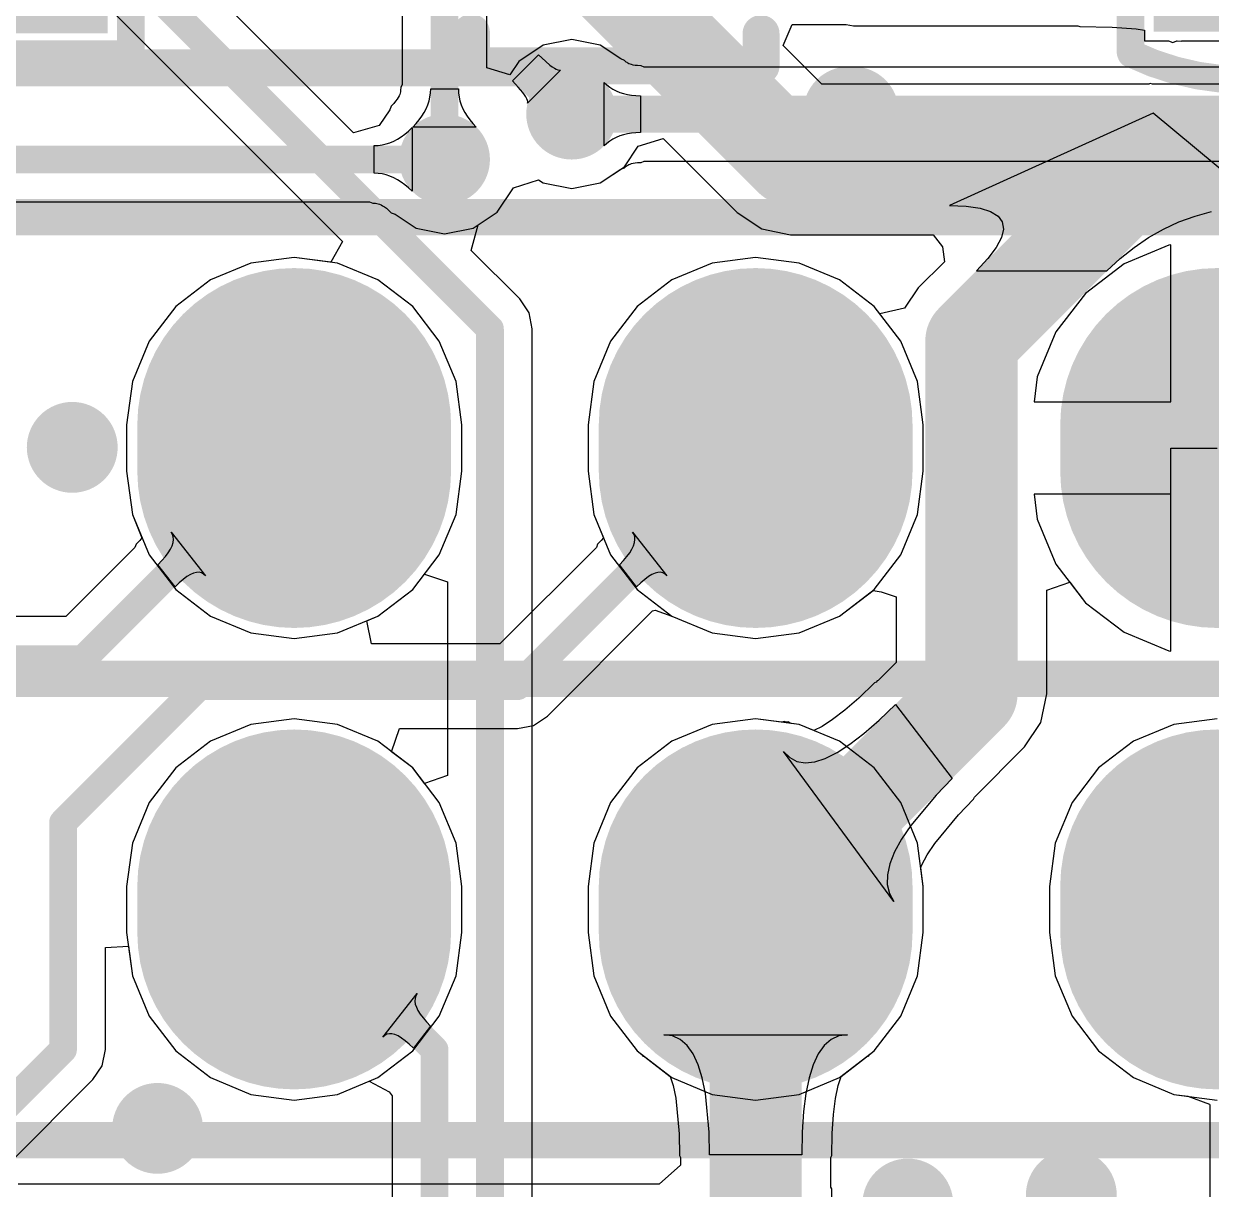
# Model space of a CAD drawing. Header units: millimetres. Extents: x 6.03 to 8.53, y 10.22 to 11.81.
# Drawn here: x 7.1293 to 7.3866, y 10.9067 to 11.1593 of the extents above; entities that cross this region are included whole.
import ezdxf

# ---------------------------------------------------------------- set-up
doc = ezdxf.new("R2010")
doc.units = ezdxf.units.MM
doc.header["$MEASUREMENT"] = 0
for name, color, linetype in [('BottomLayer', 5, 'Continuous'), ('BottomSolder', 6, 'Continuous'), ('MultiLayer', 9, 'Continuous'), ('TopLayer', 1, 'Continuous'), ('TopOverlay', 2, 'Continuous'), ('TopPaste', 8, 'Continuous'), ('TopSolder', 216, 'Continuous')]:
    doc.layers.add(name, color=color, linetype=linetype)

# ---------------------------------------------------------------- blocks, each defined once
blk = doc.blocks.new('C0603_13')
at = {"layer": 'TopLayer'}
for points in [[(-0.0125, 0.016), (-0.0425, 0.016), (-0.0125, -0.016), (-0.0425, -0.016)], [(0.0425, 0.016), (0.0125, 0.016), (0.0425, -0.016), (0.0125, -0.016)]]:
    blk.add_solid(points, dxfattribs=at)
at = {"layer": 'TopOverlay', "const_width": 0.006}
for points in [[(-0.05154, -0.02444, -0.22601), (-0.05133, 0.02486)], [(0.05154, 0.02444, -0.227259), (0.05134, -0.02486)]]:
    blk.add_lwpolyline(points, format="xyb", dxfattribs=at)
at = {"layer": 'TopOverlay', "const_width": 0.003}
for points in [[(-0.05284, 0.02486, 1), (-0.04983, 0.02486, 1)], [(-0.0525, 0.025, 1), (-0.0495, 0.025, 1)], [(-0.0095, 0.025, 1), (-0.0065, 0.025, 1)], [(0.0065, 0.025, 1), (0.0095, 0.025, 1)], [(0.0495, 0.025, 1), (0.0525, 0.025, 1)], [(0.05004, 0.02444, 1), (0.05304, 0.02444, 1)], [(-0.05304, -0.02444, 1), (-0.05004, -0.02444, 1)], [(-0.0525, -0.025, 1), (-0.0495, -0.025, 1)], [(-0.0095, -0.025, 1), (-0.0065, -0.025, 1)], [(0.0065, -0.025, 1), (0.0095, -0.025, 1)], [(0.0495, -0.025, 1), (0.0525, -0.025, 1)], [(0.04984, -0.02486, 1), (0.05284, -0.02486, 1)]]:
    blk.add_lwpolyline(points, format="xyb", close=True, dxfattribs=at)
at = {"layer": 'TopOverlay', "const_width": 0.006}
for points in [[(-0.008, 0.025), (-0.051, 0.025)], [(0.051, 0.025), (0.008, 0.025)], [(-0.008, -0.025), (-0.051, -0.025)], [(0.051, -0.025), (0.008, -0.025)]]:
    blk.add_lwpolyline(points, dxfattribs=at)
at = {"layer": 'TopPaste'}
for points in [[(-0.0125, 0.016), (-0.0425, 0.016), (-0.0125, -0.016), (-0.0425, -0.016)], [(0.0425, 0.016), (0.0125, 0.016), (0.0425, -0.016), (0.0125, -0.016)]]:
    blk.add_solid(points, dxfattribs=at)
at = {"layer": 'TopSolder'}
for points in [[(-0.0085, 0.02), (-0.0465, 0.02), (-0.0085, -0.02), (-0.0465, -0.02)], [(0.0465, 0.02), (0.0085, 0.02), (0.0465, -0.02), (0.0085, -0.02)]]:
    blk.add_solid(points, dxfattribs=at)
blk = doc.blocks.new('H______20X2_24')
at = {"layer": 'BottomLayer', "const_width": 0.06}
for points in [[(-0.055, -0.05), (-0.045, -0.05)], [(0.045, -0.05), (0.055, -0.05)], [(-0.055, -0.15), (-0.045, -0.15)], [(0.045, -0.15), (0.055, -0.15)], [(-0.055, -0.25), (-0.045, -0.25)], [(0.045, -0.25), (0.055, -0.25)]]:
    blk.add_lwpolyline(points, dxfattribs=at)
at = {"layer": 'BottomLayer', "const_width": 0.03}
for points in [[(-0.07, -0.05, 1), (-0.04, -0.05, 1)], [(-0.06, -0.05, 1), (-0.03, -0.05, 1)], [(0.03, -0.05, 1), (0.06, -0.05, 1)], [(0.04, -0.05, 1), (0.07, -0.05, 1)], [(-0.07, -0.15, 1), (-0.04, -0.15, 1)], [(-0.06, -0.15, 1), (-0.03, -0.15, 1)], [(0.03, -0.15, 1), (0.06, -0.15, 1)], [(0.04, -0.15, 1), (0.07, -0.15, 1)], [(-0.07, -0.25, 1), (-0.04, -0.25, 1)], [(-0.06, -0.25, 1), (-0.03, -0.25, 1)], [(0.03, -0.25, 1), (0.06, -0.25, 1)], [(0.04, -0.25, 1), (0.07, -0.25, 1)]]:
    blk.add_lwpolyline(points, format="xyb", close=True, dxfattribs=at)
at = {"layer": 'BottomSolder', "const_width": 0.068}
for points in [[(-0.055, -0.05), (-0.045, -0.05)], [(0.045, -0.05), (0.055, -0.05)], [(-0.055, -0.15), (-0.045, -0.15)], [(0.045, -0.15), (0.055, -0.15)], [(-0.055, -0.25), (-0.045, -0.25)], [(0.045, -0.25), (0.055, -0.25)]]:
    blk.add_lwpolyline(points, dxfattribs=at)
at = {"layer": 'BottomSolder', "const_width": 0.034}
for points in [[(-0.072, -0.05, 1), (-0.038, -0.05, 1)], [(-0.062, -0.05, 1), (-0.028, -0.05, 1)], [(0.028, -0.05, 1), (0.062, -0.05, 1)], [(0.038, -0.05, 1), (0.072, -0.05, 1)], [(-0.072, -0.15, 1), (-0.038, -0.15, 1)], [(-0.062, -0.15, 1), (-0.028, -0.15, 1)], [(0.028, -0.15, 1), (0.062, -0.15, 1)], [(0.038, -0.15, 1), (0.072, -0.15, 1)], [(-0.072, -0.25, 1), (-0.038, -0.25, 1)], [(-0.062, -0.25, 1), (-0.028, -0.25, 1)], [(0.028, -0.25, 1), (0.062, -0.25, 1)], [(0.038, -0.25, 1), (0.072, -0.25, 1)]]:
    blk.add_lwpolyline(points, format="xyb", close=True, dxfattribs=at)
at = {"layer": 'MultiLayer', "const_width": 0.06}
for points in [[(-0.055, -0.05), (-0.045, -0.05)], [(0.045, -0.05), (0.055, -0.05)], [(-0.055, -0.15), (-0.045, -0.15)], [(0.045, -0.15), (0.055, -0.15)], [(-0.055, -0.25), (-0.045, -0.25)], [(0.045, -0.25), (0.055, -0.25)]]:
    blk.add_lwpolyline(points, dxfattribs=at)
at = {"layer": 'MultiLayer', "const_width": 0.03}
for points in [[(-0.07, -0.05, 1), (-0.04, -0.05, 1)], [(-0.06, -0.05, 1), (-0.03, -0.05, 1)], [(0.03, -0.05, 1), (0.06, -0.05, 1)], [(0.04, -0.05, 1), (0.07, -0.05, 1)], [(-0.07, -0.15, 1), (-0.04, -0.15, 1)], [(-0.06, -0.15, 1), (-0.03, -0.15, 1)], [(0.03, -0.15, 1), (0.06, -0.15, 1)], [(0.04, -0.15, 1), (0.07, -0.15, 1)], [(-0.07, -0.25, 1), (-0.04, -0.25, 1)], [(-0.06, -0.25, 1), (-0.03, -0.25, 1)], [(0.03, -0.25, 1), (0.06, -0.25, 1)], [(0.04, -0.25, 1), (0.07, -0.25, 1)]]:
    blk.add_lwpolyline(points, format="xyb", close=True, dxfattribs=at)
at = {"layer": 'TopLayer', "const_width": 0.06}
for points in [[(-0.055, -0.05), (-0.045, -0.05)], [(0.045, -0.05), (0.055, -0.05)], [(-0.055, -0.15), (-0.045, -0.15)], [(0.045, -0.15), (0.055, -0.15)], [(-0.055, -0.25), (-0.045, -0.25)], [(0.045, -0.25), (0.055, -0.25)]]:
    blk.add_lwpolyline(points, dxfattribs=at)
at = {"layer": 'TopLayer', "const_width": 0.03}
for points in [[(-0.07, -0.05, 1), (-0.04, -0.05, 1)], [(-0.06, -0.05, 1), (-0.03, -0.05, 1)], [(0.03, -0.05, 1), (0.06, -0.05, 1)], [(0.04, -0.05, 1), (0.07, -0.05, 1)], [(-0.07, -0.15, 1), (-0.04, -0.15, 1)], [(-0.06, -0.15, 1), (-0.03, -0.15, 1)], [(0.03, -0.15, 1), (0.06, -0.15, 1)], [(0.04, -0.15, 1), (0.07, -0.15, 1)], [(-0.07, -0.25, 1), (-0.04, -0.25, 1)], [(-0.06, -0.25, 1), (-0.03, -0.25, 1)], [(0.03, -0.25, 1), (0.06, -0.25, 1)], [(0.04, -0.25, 1), (0.07, -0.25, 1)]]:
    blk.add_lwpolyline(points, format="xyb", close=True, dxfattribs=at)
at = {"layer": 'TopOverlay', "const_width": 0.00787}
for points in [[(-0.1, 1), (-0.1, -1)], [(0, 1), (0, -1)], [(0.1, 1), (0.1, -1)]]:
    blk.add_lwpolyline(points, dxfattribs=at)
at = {"layer": 'TopSolder', "const_width": 0.068}
for points in [[(-0.055, -0.05), (-0.045, -0.05)], [(0.045, -0.05), (0.055, -0.05)], [(-0.055, -0.15), (-0.045, -0.15)], [(0.045, -0.15), (0.055, -0.15)], [(-0.055, -0.25), (-0.045, -0.25)], [(0.045, -0.25), (0.055, -0.25)]]:
    blk.add_lwpolyline(points, dxfattribs=at)
at = {"layer": 'TopSolder', "const_width": 0.034}
for points in [[(-0.072, -0.05, 1), (-0.038, -0.05, 1)], [(-0.062, -0.05, 1), (-0.028, -0.05, 1)], [(0.028, -0.05, 1), (0.062, -0.05, 1)], [(0.038, -0.05, 1), (0.072, -0.05, 1)], [(-0.072, -0.15, 1), (-0.038, -0.15, 1)], [(-0.062, -0.15, 1), (-0.028, -0.15, 1)], [(0.028, -0.15, 1), (0.062, -0.15, 1)], [(0.038, -0.15, 1), (0.072, -0.15, 1)], [(-0.072, -0.25, 1), (-0.038, -0.25, 1)], [(-0.062, -0.25, 1), (-0.028, -0.25, 1)], [(0.028, -0.25, 1), (0.062, -0.25, 1)], [(0.038, -0.25, 1), (0.072, -0.25, 1)]]:
    blk.add_lwpolyline(points, format="xyb", close=True, dxfattribs=at)
blk = doc.blocks.new('0603_33')
at = {"layer": 'TopLayer'}
for points in [[(-0.0425, -0.016), (-0.0125, -0.016), (-0.0425, 0.016), (-0.0125, 0.016)], [(0.0125, -0.016), (0.0425, -0.016), (0.0125, 0.016), (0.0425, 0.016)]]:
    blk.add_solid(points, dxfattribs=at)
at = {"layer": 'TopOverlay', "const_width": 0.006}
for points in [[(-0.051, -0.025), (-0.051, 0.025)], [(-0.008, 0.025), (-0.051, 0.025)], [(0.051, 0.025), (0.008, 0.025)], [(0.051, -0.025), (0.051, 0.025)], [(-0.008, -0.025), (-0.051, -0.025)], [(0.051, -0.025), (0.008, -0.025)]]:
    blk.add_lwpolyline(points, dxfattribs=at)
at = {"layer": 'TopOverlay', "const_width": 0.003}
for points in [[(-0.0525, 0.025, 1), (-0.0495, 0.025, 1)], [(-0.0525, 0.025, 1), (-0.0495, 0.025, 1)], [(-0.0095, 0.025, 1), (-0.0065, 0.025, 1)], [(0.0065, 0.025, 1), (0.0095, 0.025, 1)], [(0.0495, 0.025, 1), (0.0525, 0.025, 1)], [(0.0495, 0.025, 1), (0.0525, 0.025, 1)], [(-0.0525, -0.025, 1), (-0.0495, -0.025, 1)], [(-0.0525, -0.025, 1), (-0.0495, -0.025, 1)], [(-0.0095, -0.025, 1), (-0.0065, -0.025, 1)], [(0.0065, -0.025, 1), (0.0095, -0.025, 1)], [(0.0495, -0.025, 1), (0.0525, -0.025, 1)], [(0.0495, -0.025, 1), (0.0525, -0.025, 1)]]:
    blk.add_lwpolyline(points, format="xyb", close=True, dxfattribs=at)
at = {"layer": 'TopPaste'}
for points in [[(-0.0425, -0.016), (-0.0125, -0.016), (-0.0425, 0.016), (-0.0125, 0.016)], [(0.0125, -0.016), (0.0425, -0.016), (0.0125, 0.016), (0.0425, 0.016)]]:
    blk.add_solid(points, dxfattribs=at)
at = {"layer": 'TopSolder'}
for points in [[(-0.0465, -0.02), (-0.0085, -0.02), (-0.0465, 0.02), (-0.0085, 0.02)], [(0.0085, -0.02), (0.0465, -0.02), (0.0085, 0.02), (0.0465, 0.02)]]:
    blk.add_solid(points, dxfattribs=at)
blk = doc.blocks.new('SOT_23_5_40')
at = {"layer": 'TopLayer'}
for points in [[(-0.125, 0.085), (-0.125, 0.065), (-0.075, 0.085), (-0.075, 0.065)], [(-0.025, 0.085), (-0.025, 0.065), (0.025, 0.085), (0.025, 0.065)], [(-0.025, 0.047), (-0.025, 0.027), (0.025, 0.047), (0.025, 0.027)], [(-0.125, 0.01), (-0.125, -0.01), (-0.075, 0.01), (-0.075, -0.01)], [(-0.025, 0.01), (-0.025, -0.01), (0.025, 0.01), (0.025, -0.01)]]:
    blk.add_solid(points, dxfattribs=at)
at = {"layer": 'TopOverlay'}
for points, const_width in [([(-0.08276, 0.09932), (-0.02, 0.09932)], 0.008), ([(-0.08276, 0.09224), (-0.08276, 0.09932)], 0.008), ([(-0.02, 0.093), (-0.02, 0.09932)], 0.008), ([(-0.08276, 0.018), (-0.08276, 0.05724)], 0.008), ([(-0.08276, -0.025), (-0.08276, -0.01776)], 0.008), ([(-0.02, -0.025), (-0.02, -0.018)], 0.008), ([(-0.08276, -0.025), (-0.02, -0.025)], 0.008), ([(-0.001, -0.035), (0, -0.035)], 0.01969)]:
    blk.add_lwpolyline(points, dxfattribs=dict(at, const_width=const_width))
for points, const_width in [([(-0.08476, 0.09932, 1), (-0.08076, 0.09932, 1)], 0.004), ([(-0.08476, 0.09932, 1), (-0.08076, 0.09932, 1)], 0.004), ([(-0.022, 0.09932, 1), (-0.018, 0.09932, 1)], 0.004), ([(-0.022, 0.09932, 1), (-0.018, 0.09932, 1)], 0.004), ([(-0.08476, 0.09224, 1), (-0.08076, 0.09224, 1)], 0.004), ([(-0.022, 0.093, 1), (-0.018, 0.093, 1)], 0.004), ([(-0.08476, 0.05724, 1), (-0.08076, 0.05724, 1)], 0.004), ([(-0.08476, 0.018, 1), (-0.08076, 0.018, 1)], 0.004), ([(-0.08476, -0.01776, 1), (-0.08076, -0.01776, 1)], 0.004), ([(-0.022, -0.018, 1), (-0.018, -0.018, 1)], 0.004), ([(-0.08476, -0.025, 1), (-0.08076, -0.025, 1)], 0.004), ([(-0.08476, -0.025, 1), (-0.08076, -0.025, 1)], 0.004), ([(-0.022, -0.025, 1), (-0.018, -0.025, 1)], 0.004), ([(-0.022, -0.025, 1), (-0.018, -0.025, 1)], 0.004), ([(-0.00592, -0.035, 1), (0.00392, -0.035, 1)], 0.00984), ([(-0.00492, -0.035, 1), (0.00492, -0.035, 1)], 0.00984)]:
    blk.add_lwpolyline(points, format="xyb", close=True, dxfattribs=dict(at, const_width=const_width))
at = {"layer": 'TopPaste'}
for points in [[(-0.125, 0.085), (-0.125, 0.065), (-0.075, 0.085), (-0.075, 0.065)], [(-0.025, 0.085), (-0.025, 0.065), (0.025, 0.085), (0.025, 0.065)], [(-0.025, 0.047), (-0.025, 0.027), (0.025, 0.047), (0.025, 0.027)], [(-0.125, 0.01), (-0.125, -0.01), (-0.075, 0.01), (-0.075, -0.01)], [(-0.025, 0.01), (-0.025, -0.01), (0.025, 0.01), (0.025, -0.01)]]:
    blk.add_solid(points, dxfattribs=at)
at = {"layer": 'TopSolder'}
for points in [[(-0.129, 0.089), (-0.129, 0.061), (-0.071, 0.089), (-0.071, 0.061)], [(-0.029, 0.089), (-0.029, 0.061), (0.029, 0.089), (0.029, 0.061)], [(-0.029, 0.051), (-0.029, 0.023), (0.029, 0.051), (0.029, 0.023)], [(-0.129, 0.014), (-0.129, -0.014), (-0.071, 0.014), (-0.071, -0.014)], [(-0.029, 0.014), (-0.029, -0.014), (0.029, 0.014), (0.029, -0.014)]]:
    blk.add_solid(points, dxfattribs=at)

msp = doc.modelspace()

# ---------------------------------------------------------------- linework, layer by layer
at = {"layer": 'BottomLayer'}
for p, q in [((7.20076, 11.13572), (7.1017, 11.23479)), ((7.08603, 11.2245), (7.19836, 11.11217)), ((7.2113, 11.18212), (7.2113, 11.14616)), ((7.22965, 11.14977), (7.22965, 11.17831)), ((7.24802, 11.15589), (7.24184, 11.15466)), ((7.2542, 11.15466), (7.24802, 11.15589)), ((7.24184, 11.15466), (7.2366, 11.15116)), ((7.25865, 11.15169), (7.2542, 11.15466)), ((7.2366, 11.15116), (7.23465, 11.14825)), ((7.25948, 11.15138), (7.25865, 11.15169)), ((7.25985, 11.15103), (7.25948, 11.15138)), ((7.26002, 11.1509), (7.25985, 11.15103)), ((7.2602, 11.15078), (7.26002, 11.1509)), ((7.26042, 11.15067), (7.2602, 11.15078)), ((7.26067, 11.15056), (7.26042, 11.15067)), ((7.26098, 11.15046), (7.26067, 11.15056)), ((7.26136, 11.15038), (7.26098, 11.15046)), ((7.2618, 11.1503), (7.26136, 11.15038)), ((7.26232, 11.15026), (7.2618, 11.1503)), ((7.26311, 11.15023), (7.26232, 11.15026)), ((7.26376, 11.14994), (7.26311, 11.15023)), ((7.23465, 11.14825), (7.22965, 11.14977)), ((7.75319, 11.14994), (7.26376, 11.14994)), ((7.21098, 11.14549), (7.21096, 11.1449)), ((7.2113, 11.14616), (7.21098, 11.14549)), ((7.21743, 11.14432), (7.21747, 11.1452)), ((7.21747, 11.1452), (7.22347, 11.1452)), ((7.22347, 11.1452), (7.22351, 11.14432)), ((7.25505, 11.13285), (7.25505, 11.14663)), ((7.25505, 11.14663), (7.25563, 11.14608)), ((7.25563, 11.14608), (7.25627, 11.14559)), ((7.25627, 11.14559), (7.25694, 11.14516)), ((7.25694, 11.14516), (7.25766, 11.14478)), ((7.20988, 11.14253), (7.2095, 11.14207)), ((7.21019, 11.14295), (7.20988, 11.14253)), ((7.21043, 11.14333), (7.21019, 11.14295)), ((7.21062, 11.14369), (7.21043, 11.14333)), ((7.21076, 11.14401), (7.21062, 11.14369)), ((7.21085, 11.14431), (7.21076, 11.14401)), ((7.21092, 11.1446), (7.21085, 11.14431)), ((7.21096, 11.1449), (7.21092, 11.1446)), ((7.21685, 11.14175), (7.21712, 11.14259)), ((7.21712, 11.14259), (7.21732, 11.14345)), ((7.21732, 11.14345), (7.21743, 11.14432)), ((7.22351, 11.14432), (7.22363, 11.14345)), ((7.22363, 11.14345), (7.22382, 11.14259)), ((7.22382, 11.14259), (7.22409, 11.14175)), ((7.25766, 11.14478), (7.25843, 11.14446)), ((7.25843, 11.14446), (7.25924, 11.1442)), ((7.25924, 11.1442), (7.26009, 11.144)), ((7.26009, 11.144), (7.26099, 11.14386)), ((7.26099, 11.14386), (7.26193, 11.14377)), ((7.26193, 11.14377), (7.26292, 11.14374)), ((7.26292, 11.14374), (7.26292, 11.13574)), ((7.20859, 11.14065), (7.20631, 11.13724)), ((7.2089, 11.14145), (7.20859, 11.14065)), ((7.2095, 11.14207), (7.2089, 11.14145)), ((7.21557, 11.13929), (7.21607, 11.1401)), ((7.21607, 11.1401), (7.2165, 11.14092)), ((7.2165, 11.14092), (7.21685, 11.14175)), ((7.22409, 11.14175), (7.22444, 11.14092)), ((7.22444, 11.14092), (7.22487, 11.1401)), ((7.22487, 11.1401), (7.22538, 11.13929)), ((7.21358, 11.13695), (7.21432, 11.13772)), ((7.21432, 11.13772), (7.21498, 11.1385)), ((7.21498, 11.1385), (7.21557, 11.13929)), ((7.22538, 11.13929), (7.22596, 11.1385)), ((7.22596, 11.1385), (7.22662, 11.13772)), ((7.22662, 11.13772), (7.22736, 11.13695)), ((7.20631, 11.13724), (7.20076, 11.13572)), ((7.22736, 11.13695), (7.21358, 11.13695)), ((7.25843, 11.13502), (7.25766, 11.1347)), ((7.25924, 11.13528), (7.25843, 11.13502)), ((7.26009, 11.13548), (7.25924, 11.13528)), ((7.26099, 11.13563), (7.26009, 11.13548)), ((7.26193, 11.13571), (7.26099, 11.13563)), ((7.26292, 11.13574), (7.26193, 11.13571)), ((7.25563, 11.1334), (7.25505, 11.13285)), ((7.25627, 11.13389), (7.25563, 11.1334)), ((7.25694, 11.13433), (7.25627, 11.13389)), ((7.25766, 11.1347), (7.25694, 11.13433)), ((7.2542, 11.12482), (7.25865, 11.1278)), ((7.25865, 11.1278), (7.25948, 11.1281)), ((7.25948, 11.1281), (7.25985, 11.12845)), ((7.25985, 11.12845), (7.26002, 11.12858)), ((7.26002, 11.12858), (7.2602, 11.1287)), ((7.2602, 11.1287), (7.26042, 11.12881)), ((7.26042, 11.12881), (7.26067, 11.12892)), ((7.26067, 11.12892), (7.26098, 11.12902)), ((7.26098, 11.12902), (7.26136, 11.12911)), ((7.26136, 11.12911), (7.2618, 11.12918)), ((7.2618, 11.12918), (7.26232, 11.12923)), ((7.26232, 11.12923), (7.26311, 11.12925)), ((7.26311, 11.12925), (7.26376, 11.12955)), ((7.26376, 11.12955), (7.753, 11.12955)), ((7.2354, 11.12374), (7.24084, 11.12548)), ((7.24084, 11.12548), (7.24184, 11.12482)), ((7.24184, 11.12482), (7.24802, 11.12359)), ((7.24802, 11.12359), (7.2542, 11.12482)), ((7.23189, 11.1185), (7.2354, 11.12374)), ((7.22779, 11.11576), (7.23189, 11.1185)), ((7.22627, 11.11021), (7.22779, 11.11576)), ((7.19836, 11.11217), (7.19581, 11.10764)), ((7.2368, 11.09968), (7.22627, 11.11021)), ((7.37745, 11.11135), (7.36772, 11.10732)), ((7.37789, 11.11141), (7.37745, 11.11135)), ((7.37789, 11.07738), (7.37789, 11.11141)), ((7.1785, 11.10745), (7.16974, 11.10382)), ((7.18789, 11.10869), (7.1785, 11.10745)), ((7.19581, 11.10764), (7.18789, 11.10869)), ((7.2785, 11.10745), (7.26974, 11.10382)), ((7.28789, 11.10869), (7.2785, 11.10745)), ((7.29729, 11.10745), (7.28789, 11.10869)), ((7.30605, 11.10382), (7.29729, 11.10745)), ((7.36772, 11.10732), (7.35937, 11.1009)), ((7.16974, 11.10382), (7.16222, 11.09805)), ((7.26974, 11.10382), (7.26222, 11.09805)), ((7.31357, 11.09805), (7.30605, 11.10382)), ((7.23879, 11.0967), (7.2368, 11.09968)), ((7.35937, 11.1009), (7.35295, 11.09255)), ((7.16222, 11.09805), (7.15645, 11.09053)), ((7.23949, 11.09319), (7.23879, 11.0967)), ((7.26222, 11.09805), (7.25645, 11.09053)), ((7.31934, 11.09053), (7.31357, 11.09805)), ((7.23949, 10.86167), (7.23949, 11.09319)), ((7.35295, 11.09255), (7.34892, 11.08282)), ((7.15645, 11.09053), (7.15282, 11.08177)), ((7.25645, 11.09053), (7.25282, 11.08177)), ((7.32297, 11.08177), (7.31934, 11.09053)), ((7.15282, 11.08177), (7.15158, 11.07238)), ((7.25282, 11.08177), (7.25158, 11.07238)), ((7.3242, 11.07238), (7.32297, 11.08177)), ((7.34892, 11.08282), (7.34821, 11.07738)), ((7.34821, 11.07738), (7.37789, 11.07738)), ((7.15158, 11.07238), (7.15158, 11.06238)), ((7.25158, 11.07238), (7.25158, 11.06238)), ((7.3242, 11.06238), (7.3242, 11.07238)), ((7.15158, 11.06238), (7.15282, 11.05298)), ((7.25158, 11.06238), (7.25282, 11.05298)), ((7.32297, 11.05298), (7.3242, 11.06238)), ((7.37789, 11.05738), (7.34821, 11.05738)), ((7.34821, 11.05738), (7.34892, 11.05193)), ((7.37789, 11.02335), (7.37789, 11.05738)), ((7.15282, 11.05298), (7.15645, 11.04422)), ((7.25282, 11.05298), (7.25645, 11.04422)), ((7.31934, 11.04422), (7.32297, 11.05298)), ((7.34892, 11.05193), (7.35295, 11.0422)), ((7.15645, 11.04422), (7.16222, 11.0367)), ((7.25645, 11.04422), (7.26222, 11.0367)), ((7.31357, 11.0367), (7.31934, 11.04422)), ((7.35295, 11.0422), (7.35937, 11.03385)), ((7.21357, 11.0367), (7.21614, 11.04005)), ((7.21614, 11.04005), (7.22114, 11.03835)), ((7.22114, 11.03835), (7.22114, 10.9964)), ((7.16222, 11.0367), (7.16974, 11.03093)), ((7.20605, 11.03093), (7.21357, 11.0367)), ((7.26222, 11.0367), (7.26974, 11.03093)), ((7.30605, 11.03093), (7.31357, 11.0367)), ((7.35937, 11.03385), (7.36772, 11.02744)), ((7.16974, 11.03093), (7.1785, 11.0273)), ((7.19729, 11.0273), (7.20605, 11.03093)), ((7.26974, 11.03093), (7.2785, 11.0273)), ((7.29729, 11.0273), (7.30605, 11.03093)), ((7.1785, 11.0273), (7.18789, 11.02607)), ((7.18789, 11.02607), (7.19729, 11.0273)), ((7.2785, 11.0273), (7.28789, 11.02607)), ((7.28789, 11.02607), (7.29729, 11.0273)), ((7.36772, 11.02744), (7.37745, 11.02341)), ((7.37745, 11.02341), (7.37789, 11.02335)), ((7.18789, 11.00869), (7.1785, 11.00745)), ((7.19729, 11.00745), (7.18789, 11.00869)), ((7.28789, 11.00869), (7.2785, 11.00745)), ((7.29729, 11.00745), (7.28789, 11.00869)), ((7.38789, 11.00869), (7.3785, 11.00745)), ((7.1785, 11.00745), (7.16974, 11.00382)), ((7.20605, 11.00382), (7.19729, 11.00745)), ((7.2785, 11.00745), (7.26974, 11.00382)), ((7.30605, 11.00382), (7.29729, 11.00745)), ((7.3785, 11.00745), (7.36974, 11.00382)), ((7.16974, 11.00382), (7.16222, 10.99805)), ((7.21357, 10.99805), (7.20605, 11.00382)), ((7.26974, 11.00382), (7.26222, 10.99805)), ((7.31357, 10.99805), (7.30605, 11.00382)), ((7.36974, 11.00382), (7.36222, 10.99805)), ((7.16222, 10.99805), (7.15645, 10.99053)), ((7.21614, 10.9947), (7.21357, 10.99805)), ((7.22114, 10.9964), (7.21614, 10.9947)), ((7.26222, 10.99805), (7.25645, 10.99053)), ((7.31934, 10.99053), (7.31357, 10.99805)), ((7.36222, 10.99805), (7.35645, 10.99053)), ((7.15645, 10.99053), (7.15282, 10.98177)), ((7.25645, 10.99053), (7.25282, 10.98177)), ((7.32297, 10.98177), (7.31934, 10.99053)), ((7.35645, 10.99053), (7.35282, 10.98177)), ((7.15282, 10.98177), (7.15158, 10.97238)), ((7.25282, 10.98177), (7.25158, 10.97238)), ((7.3242, 10.97238), (7.32297, 10.98177)), ((7.35282, 10.98177), (7.35158, 10.97238)), ((7.15158, 10.97238), (7.15158, 10.96238)), ((7.25158, 10.97238), (7.25158, 10.96238)), ((7.3242, 10.96238), (7.3242, 10.97238)), ((7.35158, 10.97238), (7.35158, 10.96238)), ((7.15158, 10.96238), (7.15282, 10.95298)), ((7.25158, 10.96238), (7.25282, 10.95298)), ((7.32297, 10.95298), (7.3242, 10.96238)), ((7.35158, 10.96238), (7.35282, 10.95298)), ((7.15282, 10.95298), (7.15645, 10.94422)), ((7.25282, 10.95298), (7.25645, 10.94422)), ((7.31934, 10.94422), (7.32297, 10.95298)), ((7.35282, 10.95298), (7.35645, 10.94422)), ((7.20713, 10.93967), (7.21456, 10.94914)), ((7.21409, 10.94811), (7.21405, 10.94752)), ((7.21405, 10.94752), (7.21414, 10.94688)), ((7.21426, 10.94865), (7.21409, 10.94811)), ((7.21414, 10.94688), (7.21436, 10.9462)), ((7.21456, 10.94914), (7.21426, 10.94865)), ((7.21436, 10.9462), (7.21471, 10.94547)), ((7.21471, 10.94547), (7.2152, 10.94469)), ((7.2152, 10.94469), (7.21581, 10.94387)), ((7.15645, 10.94422), (7.16222, 10.9367)), ((7.21743, 10.94208), (7.21371, 10.93732)), ((7.21581, 10.94387), (7.21656, 10.943)), ((7.21656, 10.943), (7.21743, 10.94208)), ((7.25645, 10.94422), (7.26222, 10.9367)), ((7.31357, 10.9367), (7.31934, 10.94422)), ((7.35645, 10.94422), (7.36222, 10.9367)), ((7.20753, 10.94007), (7.20713, 10.93967)), ((7.20799, 10.94033), (7.20753, 10.94007)), ((7.20851, 10.94045), (7.20799, 10.94033)), ((7.20908, 10.94043), (7.20851, 10.94045)), ((7.20971, 10.94026), (7.20908, 10.94043)), ((7.21039, 10.93996), (7.20971, 10.94026)), ((7.21114, 10.93951), (7.21039, 10.93996)), ((7.21194, 10.93892), (7.21114, 10.93951)), ((7.16222, 10.9367), (7.16974, 10.93093)), ((7.21279, 10.93819), (7.21194, 10.93892)), ((7.21371, 10.93732), (7.21279, 10.93819)), ((7.26222, 10.9367), (7.26974, 10.93093)), ((7.30605, 10.93093), (7.31357, 10.9367)), ((7.36222, 10.9367), (7.36974, 10.93093)), ((7.16974, 10.93093), (7.1785, 10.9273)), ((7.19729, 10.9273), (7.20414, 10.93014)), ((7.20414, 10.93014), (7.20848, 10.92784)), ((7.26974, 10.93093), (7.2785, 10.9273)), ((7.29729, 10.9273), (7.30605, 10.93093)), ((7.36974, 10.93093), (7.3785, 10.9273)), ((7.1785, 10.9273), (7.18789, 10.92607)), ((7.18789, 10.92607), (7.19729, 10.9273)), ((7.20848, 10.92784), (7.20914, 10.927)), ((7.20914, 10.927), (7.20914, 10.69439)), ((7.2785, 10.9273), (7.28789, 10.92607)), ((7.28789, 10.92607), (7.29729, 10.9273)), ((7.3785, 10.9273), (7.38152, 10.9269)), ((7.38152, 10.9269), (7.38621, 10.92517)), ((7.38621, 10.92517), (7.38631, 10.92502)), ((7.38631, 10.92502), (7.38631, 10.75559))]:
    msp.add_line(p, q, dxfattribs=at)
for points, const_width in [([(7.09252, 11.23098), (7.23032, 11.09319)], 0.006), ([(7.22047, 11.12992), (7.22047, 11.18212)], 0.006), ([(7.24802, 11.13974), (7.76884, 11.13974)], 0.008), ([(7.23032, 10.67323), (7.23032, 11.09319)], 0.006), ([(7.18789, 10.96738), (7.21832, 10.93695)], 0.006), ([(7.38789, 10.96738), (7.39549, 10.95978)], 0.006), ([(7.21832, 10.69059), (7.21832, 10.93695)], 0.006)]:
    msp.add_lwpolyline(points, dxfattribs=dict(at, const_width=const_width))
for points, const_width in [([(7.2431, 11.13974, 1), (7.25294, 11.13974, 1)], 0.00984), ([(7.24602, 11.13974, 1), (7.25002, 11.13974, 1)], 0.004), ([(7.21555, 11.12992, 1), (7.22539, 11.12992, 1)], 0.00984), ([(7.21897, 11.12992, 1), (7.22197, 11.12992, 1)], 0.003), ([(7.22882, 11.09319, 1), (7.23182, 11.09319, 1)], 0.003), ([(7.22882, 11.09319, 1), (7.23182, 11.09319, 1)], 0.003), ([(7.13487, 11.06752, 1), (7.14472, 11.06752, 1)], 0.00984), ([(7.18639, 10.96738, 1), (7.18939, 10.96738, 1)], 0.003), ([(7.38639, 10.96738, 1), (7.38939, 10.96738, 1)], 0.003), ([(7.21682, 10.93695, 1), (7.21982, 10.93695, 1)], 0.003), ([(7.21682, 10.93695, 1), (7.21982, 10.93695, 1)], 0.003), ([(7.15337, 10.91993, 1), (7.16321, 10.91993, 1)], 0.00984), ([(7.35138, 10.90551, 1), (7.36122, 10.90551, 1)], 0.00984), ([(7.31594, 10.90354, 1), (7.32579, 10.90354, 1)], 0.00984)]:
    msp.add_lwpolyline(points, format="xyb", close=True, dxfattribs=dict(at, const_width=const_width))
at = {"layer": 'MultiLayer', "const_width": 0.00984}
for points in [[(7.2431, 11.13974, 1), (7.25294, 11.13974, 1)], [(7.21555, 11.12992, 1), (7.22539, 11.12992, 1)], [(7.13487, 11.06752, 1), (7.14472, 11.06752, 1)], [(7.15337, 10.91993, 1), (7.16321, 10.91993, 1)], [(7.35138, 10.90551, 1), (7.36122, 10.90551, 1)], [(7.31594, 10.90354, 1), (7.32579, 10.90354, 1)]]:
    msp.add_lwpolyline(points, format="xyb", close=True, dxfattribs=at)
at = {"layer": 'TopLayer'}
for p, q in [((7.29386, 11.15458), (7.29577, 11.1592)), ((7.29577, 11.1592), (7.30748, 11.1592)), ((7.30748, 11.1592), (7.30906, 11.15888)), ((7.30906, 11.15888), (7.35773, 11.15888)), ((7.35773, 11.15888), (7.35814, 11.1587)), ((7.35814, 11.1587), (7.36516, 11.15857)), ((7.36516, 11.15857), (7.37037, 11.15819)), ((7.37037, 11.15819), (7.37214, 11.15794)), ((7.37214, 11.15794), (7.37214, 11.15564)), ((7.37214, 11.15564), (7.37736, 11.15564)), ((7.37736, 11.15564), (7.37826, 11.15526)), ((7.37826, 11.15526), (7.37917, 11.15564)), ((7.37917, 11.15564), (7.37922, 11.15564)), ((7.37922, 11.15564), (7.38016, 11.15555)), ((7.38016, 11.15555), (7.38027, 11.15564)), ((7.38027, 11.15564), (7.41614, 11.15564)), ((7.3022, 11.14623), (7.29386, 11.15458)), ((7.23517, 11.14694), (7.24082, 11.15259)), ((7.24082, 11.15259), (7.24152, 11.15191)), ((7.24152, 11.15191), (7.24332, 11.15033)), ((7.24332, 11.15033), (7.24382, 11.14996)), ((7.24562, 11.14929), (7.23847, 11.14214)), ((7.24382, 11.14996), (7.24428, 11.14967)), ((7.24428, 11.14967), (7.24469, 11.14946)), ((7.24469, 11.14946), (7.24504, 11.14932)), ((7.24504, 11.14932), (7.24536, 11.14927)), ((7.24536, 11.14927), (7.24562, 11.14929)), ((7.23645, 11.14559), (7.23517, 11.14694)), ((7.23743, 11.14444), (7.23645, 11.14559)), ((7.37312, 11.14623), (7.3022, 11.14623)), ((7.37341, 11.14639), (7.37312, 11.14623)), ((7.3739, 11.14623), (7.37341, 11.14639)), ((7.47271, 11.14623), (7.3739, 11.14623)), ((7.23779, 11.14393), (7.23743, 11.14444)), ((7.23809, 11.14348), (7.23779, 11.14393)), ((7.2383, 11.14307), (7.23809, 11.14348)), ((7.23843, 11.14271), (7.2383, 11.14307)), ((7.23849, 11.1424), (7.23843, 11.14271)), ((7.23847, 11.14214), (7.23849, 11.1424)), ((7.37402, 11.13992), (7.32987, 11.11992)), ((7.39816, 11.11992), (7.37402, 11.13992)), ((7.37402, 11.13992), (7.37402, 11.13992)), ((7.37402, 11.13992), (7.37402, 11.13992)), ((7.37402, 11.13992), (7.37402, 11.13992)), ((7.37402, 11.13992), (7.37402, 11.13992)), ((7.37402, 11.13992), (7.37402, 11.13992)), ((7.37402, 11.13992), (7.37402, 11.13992)), ((7.37402, 11.13992), (7.37402, 11.13992)), ((7.37402, 11.13992), (7.37402, 11.13992)), ((7.37402, 11.13992), (7.37402, 11.13992)), ((7.37402, 11.13992), (7.37402, 11.13992)), ((7.21029, 11.13432), (7.2111, 11.13483)), ((7.2111, 11.13483), (7.21189, 11.13541)), ((7.21189, 11.13541), (7.21267, 11.13607)), ((7.21267, 11.13607), (7.21344, 11.13681)), ((7.21344, 11.13681), (7.21344, 11.12303)), ((7.20519, 11.13292), (7.20607, 11.13296)), ((7.20519, 11.12692), (7.20519, 11.13292)), ((7.20607, 11.13296), (7.20694, 11.13308)), ((7.20694, 11.13308), (7.2078, 11.13327)), ((7.2078, 11.13327), (7.20864, 11.13354)), ((7.20864, 11.13354), (7.20947, 11.13389)), ((7.20947, 11.13389), (7.21029, 11.13432)), ((7.25944, 11.12832), (7.26243, 11.13279)), ((7.26243, 11.13279), (7.26783, 11.13446)), ((7.26783, 11.13446), (7.28391, 11.11839)), ((7.2542, 11.12482), (7.25944, 11.12832)), ((7.20607, 11.12688), (7.20519, 11.12692)), ((7.20694, 11.12677), (7.20607, 11.12688)), ((7.2078, 11.12657), (7.20694, 11.12677)), ((7.20864, 11.1263), (7.2078, 11.12657)), ((7.20947, 11.12595), (7.20864, 11.1263)), ((7.21029, 11.12552), (7.20947, 11.12595)), ((7.2111, 11.12502), (7.21029, 11.12552)), ((7.21189, 11.12443), (7.2111, 11.12502)), ((7.21267, 11.12377), (7.21189, 11.12443)), ((7.2354, 11.12374), (7.24084, 11.12548)), ((7.24084, 11.12548), (7.24184, 11.12482)), ((7.24184, 11.12482), (7.24802, 11.12359)), ((7.24802, 11.12359), (7.2542, 11.12482)), ((7.21344, 11.12303), (7.21267, 11.12377)), ((7.23189, 11.1185), (7.2354, 11.12374)), ((6.69291, 11.12074), (7.20424, 11.12074)), ((7.20424, 11.12074), (7.20491, 11.12043)), ((7.20491, 11.12043), (7.2055, 11.12041)), ((7.2055, 11.12041), (7.20579, 11.12037)), ((7.20579, 11.12037), (7.20608, 11.1203)), ((7.20608, 11.1203), (7.20638, 11.1202)), ((7.20638, 11.1202), (7.20671, 11.12007)), ((7.20671, 11.12007), (7.20706, 11.11988)), ((7.20706, 11.11988), (7.20745, 11.11964)), ((7.20745, 11.11964), (7.20787, 11.11933)), ((7.20787, 11.11933), (7.20832, 11.11895)), ((7.32987, 11.11992), (7.33353, 11.11978)), ((7.33353, 11.11978), (7.33651, 11.11936)), ((7.33651, 11.11936), (7.3388, 11.11865)), ((7.20832, 11.11895), (7.20894, 11.11835)), ((7.20894, 11.11835), (7.20974, 11.11804)), ((7.20974, 11.11804), (7.21429, 11.115)), ((7.22665, 11.115), (7.23189, 11.1185)), ((7.28391, 11.11839), (7.2892, 11.11485)), ((7.3388, 11.11865), (7.34041, 11.11766)), ((7.34041, 11.11766), (7.34134, 11.11639)), ((7.37962, 11.11639), (7.3831, 11.11766)), ((7.3831, 11.11766), (7.38669, 11.11865)), ((7.21429, 11.115), (7.22047, 11.11377)), ((7.22047, 11.11377), (7.22665, 11.115)), ((7.2892, 11.11485), (7.29544, 11.11361)), ((7.34158, 11.11483), (7.34114, 11.11299)), ((7.34134, 11.11639), (7.34158, 11.11483)), ((7.37303, 11.11299), (7.37627, 11.11483)), ((7.37627, 11.11483), (7.37962, 11.11639)), ((7.29544, 11.11361), (7.32635, 11.11361)), ((7.32635, 11.11361), (7.32835, 11.11101)), ((7.34114, 11.11299), (7.34002, 11.11087)), ((7.36991, 11.11087), (7.37303, 11.11299)), ((7.32835, 11.11101), (7.32878, 11.10775)), ((7.34002, 11.11087), (7.33822, 11.10847)), ((7.3669, 11.10847), (7.36991, 11.11087)), ((7.1785, 11.10745), (7.16974, 11.10382)), ((7.18789, 11.10869), (7.1785, 11.10745)), ((7.19729, 11.10745), (7.18789, 11.10869)), ((7.20605, 11.10382), (7.19729, 11.10745)), ((7.2785, 11.10745), (7.26974, 11.10382)), ((7.28789, 11.10869), (7.2785, 11.10745)), ((7.29729, 11.10745), (7.28789, 11.10869)), ((7.30605, 11.10382), (7.29729, 11.10745)), ((7.32878, 11.10775), (7.32311, 11.10209)), ((7.33822, 11.10847), (7.33573, 11.10578)), ((7.36402, 11.10578), (7.3669, 11.10847)), ((7.33573, 11.10578), (7.36402, 11.10578)), ((7.16974, 11.10382), (7.16222, 11.09805)), ((7.21357, 11.09805), (7.20605, 11.10382)), ((7.26974, 11.10382), (7.26222, 11.09805)), ((7.31357, 11.09805), (7.30605, 11.10382)), ((7.32311, 11.10209), (7.32016, 11.09767)), ((7.16222, 11.09805), (7.15645, 11.09053)), ((7.21934, 11.09053), (7.21357, 11.09805)), ((7.26222, 11.09805), (7.25645, 11.09053)), ((7.3148, 11.09645), (7.31357, 11.09805)), ((7.32016, 11.09767), (7.3148, 11.09645)), ((7.15645, 11.09053), (7.15282, 11.08177)), ((7.22297, 11.08177), (7.21934, 11.09053)), ((7.25645, 11.09053), (7.25282, 11.08177)), ((7.15282, 11.08177), (7.15158, 11.07238)), ((7.2242, 11.07238), (7.22297, 11.08177)), ((7.25282, 11.08177), (7.25158, 11.07238)), ((7.15158, 11.07238), (7.15158, 11.06238)), ((7.2242, 11.06238), (7.2242, 11.07238)), ((7.25158, 11.07238), (7.25158, 11.06238)), ((7.37789, 11.02335), (7.37789, 11.06738)), ((7.37789, 11.06738), (7.38789, 11.06738)), ((7.15158, 11.06238), (7.15282, 11.05298)), ((7.22297, 11.05298), (7.2242, 11.06238)), ((7.25158, 11.06238), (7.25282, 11.05298)), ((7.15282, 11.05298), (7.15491, 11.04794)), ((7.21934, 11.04422), (7.22297, 11.05298)), ((7.25282, 11.05298), (7.25491, 11.04794)), ((7.15441, 11.04735), (7.15365, 11.04656)), ((7.1549, 11.04793), (7.15441, 11.04735)), ((7.15491, 11.04794), (7.1549, 11.04793)), ((7.16153, 11.04865), (7.16122, 11.04914)), ((7.16122, 11.04914), (7.16865, 11.03967)), ((7.1617, 11.04811), (7.16153, 11.04865)), ((7.16165, 11.04688), (7.16174, 11.04752)), ((7.16174, 11.04752), (7.1617, 11.04811)), ((7.25441, 11.04735), (7.25365, 11.04656)), ((7.2549, 11.04793), (7.25441, 11.04735)), ((7.25491, 11.04794), (7.2549, 11.04793)), ((7.26153, 11.04865), (7.26122, 11.04914)), ((7.26122, 11.04914), (7.26865, 11.03967)), ((7.2617, 11.04811), (7.26153, 11.04865)), ((7.26165, 11.04688), (7.26174, 11.04752)), ((7.26174, 11.04752), (7.2617, 11.04811)), ((7.15337, 11.04583), (7.13837, 11.03083)), ((7.15365, 11.04656), (7.15337, 11.04583)), ((7.15998, 11.04387), (7.16059, 11.04469)), ((7.16059, 11.04469), (7.16107, 11.04547)), ((7.16107, 11.04547), (7.16143, 11.0462)), ((7.16143, 11.0462), (7.16165, 11.04688)), ((7.25337, 11.04583), (7.23246, 11.02492)), ((7.25365, 11.04656), (7.25337, 11.04583)), ((7.25998, 11.04387), (7.26059, 11.04469)), ((7.26059, 11.04469), (7.26107, 11.04547)), ((7.26107, 11.04547), (7.26143, 11.0462)), ((7.26143, 11.0462), (7.26165, 11.04688)), ((7.15835, 11.04208), (7.15923, 11.043)), ((7.16208, 11.03732), (7.15835, 11.04208)), ((7.15923, 11.043), (7.15998, 11.04387)), ((7.21357, 11.0367), (7.21934, 11.04422)), ((7.25835, 11.04208), (7.25923, 11.043)), ((7.26208, 11.03732), (7.25835, 11.04208)), ((7.25923, 11.043), (7.25998, 11.04387)), ((7.16465, 11.03951), (7.16385, 11.03892)), ((7.1654, 11.03996), (7.16465, 11.03951)), ((7.16608, 11.04026), (7.1654, 11.03996)), ((7.16671, 11.04043), (7.16608, 11.04026)), ((7.16728, 11.04045), (7.16671, 11.04043)), ((7.1678, 11.04033), (7.16728, 11.04045)), ((7.16825, 11.04007), (7.1678, 11.04033)), ((7.16865, 11.03967), (7.16825, 11.04007)), ((7.26465, 11.03951), (7.26385, 11.03892)), ((7.2654, 11.03996), (7.26465, 11.03951)), ((7.26608, 11.04026), (7.2654, 11.03996)), ((7.26671, 11.04043), (7.26608, 11.04026)), ((7.26728, 11.04045), (7.26671, 11.04043)), ((7.2678, 11.04033), (7.26728, 11.04045)), ((7.26825, 11.04007), (7.2678, 11.04033)), ((7.26865, 11.03967), (7.26825, 11.04007)), ((7.16299, 11.03819), (7.16208, 11.03732)), ((7.16385, 11.03892), (7.16299, 11.03819)), ((7.26299, 11.03819), (7.26208, 11.03732)), ((7.26385, 11.03892), (7.26299, 11.03819)), ((7.35096, 11.03659), (7.35596, 11.03829)), ((7.35596, 11.03829), (7.35937, 11.03385)), ((7.20605, 11.03093), (7.21357, 11.0367)), ((7.30605, 11.03093), (7.31333, 11.03652)), ((7.31333, 11.03652), (7.31507, 11.03624)), ((7.31507, 11.03624), (7.31833, 11.03513)), ((7.31833, 11.03513), (7.31833, 11.02089)), ((7.35096, 11.01413), (7.35096, 11.03659)), ((7.24275, 11.00926), (7.26555, 11.03206)), ((7.26555, 11.03206), (7.26608, 11.03221)), ((7.26608, 11.03221), (7.26974, 11.03093)), ((7.35937, 11.03385), (7.36772, 11.02744)), ((7.13837, 11.03083), (7.12041, 11.03083)), ((7.20362, 11.02992), (7.20605, 11.03093)), ((7.20461, 11.02492), (7.20362, 11.02992)), ((7.26974, 11.03093), (7.2785, 11.0273)), ((7.29729, 11.0273), (7.30605, 11.03093)), ((7.2785, 11.0273), (7.28789, 11.02607)), ((7.28789, 11.02607), (7.29729, 11.0273)), ((7.36772, 11.02744), (7.37745, 11.02341)), ((7.23246, 11.02492), (7.20461, 11.02492)), ((7.37745, 11.02341), (7.37789, 11.02335)), ((7.31833, 11.02089), (7.31444, 11.017)), ((7.31366, 11.01647), (7.31024, 11.01319)), ((7.31401, 11.0166), (7.31366, 11.01647)), ((7.3142, 11.01693), (7.31401, 11.0166)), ((7.31444, 11.017), (7.3142, 11.01693)), ((7.34972, 11.00789), (7.35096, 11.01413)), ((7.31024, 11.01319), (7.30723, 11.01056)), ((7.31463, 11.00839), (7.31816, 11.01178)), ((7.31816, 11.01178), (7.33045, 10.99579)), ((7.23978, 11.00727), (7.24275, 11.00926)), ((7.28789, 11.00869), (7.2785, 11.00745)), ((7.29357, 11.00794), (7.28789, 11.00869)), ((7.30723, 11.01056), (7.30456, 11.00851)), ((7.38789, 11.00869), (7.3785, 11.00745)), ((7.20898, 11.00157), (7.21068, 11.00657)), ((7.21068, 11.00657), (7.23627, 11.00657)), ((7.23627, 11.00657), (7.23978, 11.00727)), ((7.2785, 11.00745), (7.26974, 11.00382)), ((7.29406, 11.00813), (7.29357, 11.00794)), ((7.29449, 11.00795), (7.29406, 11.00813)), ((7.29494, 11.00806), (7.29449, 11.00795)), ((7.29556, 11.00768), (7.29494, 11.00806)), ((7.29729, 11.00745), (7.29556, 11.00768)), ((7.30047, 11.00613), (7.29729, 11.00745)), ((7.3005, 11.00614), (7.30047, 11.00613)), ((7.30229, 11.00704), (7.3005, 11.00614)), ((7.30456, 11.00851), (7.30229, 11.00704)), ((7.31135, 11.00553), (7.31463, 11.00839)), ((7.34618, 11.00259), (7.34972, 11.00789)), ((7.3785, 11.00745), (7.36974, 11.00382)), ((7.26974, 11.00382), (7.26222, 10.99805)), ((7.30831, 11.0032), (7.31135, 11.00553)), ((7.36974, 11.00382), (7.36222, 10.99805)), ((7.21357, 10.99805), (7.20898, 11.00157)), ((7.3178, 10.96912), (7.29395, 11.00164)), ((7.29395, 11.00164), (7.29526, 11.00028)), ((7.30298, 11.00012), (7.30552, 11.0014)), ((7.30552, 11.0014), (7.30831, 11.0032)), ((7.33529, 10.99171), (7.34618, 11.00259)), ((7.29526, 11.00028), (7.29682, 10.99945)), ((7.29682, 10.99945), (7.29863, 10.99914)), ((7.29863, 10.99914), (7.30068, 10.99937)), ((7.30068, 10.99937), (7.30298, 11.00012)), ((7.21934, 10.99053), (7.21357, 10.99805)), ((7.26222, 10.99805), (7.25645, 10.99053)), ((7.33045, 10.99579), (7.32698, 10.99218)), ((7.36222, 10.99805), (7.35645, 10.99053)), ((7.32698, 10.99218), (7.32151, 10.98558)), ((7.33182, 10.98785), (7.33513, 10.99129)), ((7.33513, 10.99129), (7.33529, 10.99171)), ((7.22297, 10.98177), (7.21934, 10.99053)), ((7.25645, 10.99053), (7.25282, 10.98177)), ((7.35645, 10.99053), (7.35282, 10.98177)), ((7.32151, 10.98558), (7.3195, 10.9826)), ((7.32671, 10.98169), (7.33182, 10.98785)), ((7.2242, 10.97238), (7.22297, 10.98177)), ((7.25282, 10.98177), (7.25158, 10.97238)), ((7.3195, 10.9826), (7.31799, 10.97983)), ((7.32506, 10.97923), (7.32671, 10.98169)), ((7.35282, 10.98177), (7.35158, 10.97238)), ((7.31799, 10.97983), (7.31697, 10.97727)), ((7.32388, 10.97707), (7.32506, 10.97923)), ((7.31697, 10.97727), (7.31645, 10.97491)), ((7.32366, 10.9765), (7.32388, 10.97707)), ((7.3242, 10.97238), (7.32366, 10.9765)), ((7.31645, 10.97491), (7.31641, 10.97277)), ((7.31641, 10.97277), (7.31686, 10.97084)), ((7.2242, 10.96238), (7.2242, 10.97238)), ((7.25158, 10.97238), (7.25158, 10.96238)), ((7.31686, 10.97084), (7.3178, 10.96912)), ((7.3242, 10.96818), (7.3242, 10.97238)), ((7.35158, 10.97238), (7.35158, 10.96238)), ((7.32422, 10.96813), (7.3242, 10.96818)), ((7.3242, 10.96811), (7.32422, 10.96813)), ((7.3242, 10.96238), (7.3242, 10.96811)), ((7.22297, 10.95298), (7.2242, 10.96238)), ((7.25158, 10.96238), (7.25282, 10.95298)), ((7.32297, 10.95298), (7.3242, 10.96238)), ((7.35158, 10.96238), (7.35282, 10.95298)), ((7.14697, 10.9591), (7.15197, 10.95943)), ((7.14697, 10.93701), (7.14697, 10.9591)), ((7.15197, 10.95943), (7.15282, 10.95298)), ((7.15282, 10.95298), (7.15645, 10.94422)), ((7.21934, 10.94422), (7.22297, 10.95298)), ((7.25282, 10.95298), (7.25645, 10.94422)), ((7.31934, 10.94422), (7.32297, 10.95298)), ((7.35282, 10.95298), (7.35645, 10.94422)), ((7.15645, 10.94422), (7.16222, 10.9367)), ((7.21357, 10.9367), (7.21934, 10.94422)), ((7.25645, 10.94422), (7.26222, 10.9367)), ((7.31357, 10.9367), (7.31934, 10.94422)), ((7.35645, 10.94422), (7.36222, 10.9367)), ((7.26986, 10.93997), (7.26797, 10.94023)), ((7.26797, 10.94023), (7.30782, 10.94023)), ((7.27154, 10.93919), (7.26986, 10.93997)), ((7.27303, 10.93788), (7.27154, 10.93919)), ((7.30424, 10.93919), (7.30276, 10.93788)), ((7.30593, 10.93997), (7.30424, 10.93919)), ((7.30782, 10.94023), (7.30593, 10.93997)), ((7.14627, 10.9335), (7.14697, 10.93701)), ((7.16222, 10.9367), (7.16974, 10.93093)), ((7.20605, 10.93093), (7.21357, 10.9367)), ((7.26222, 10.9367), (7.26327, 10.93589)), ((7.27432, 10.93606), (7.27303, 10.93788)), ((7.30276, 10.93788), (7.30147, 10.93606)), ((7.31252, 10.93589), (7.31357, 10.9367)), ((7.36222, 10.9367), (7.36974, 10.93093)), ((7.26327, 10.93589), (7.26338, 10.93564)), ((7.26338, 10.93564), (7.26387, 10.93543)), ((7.26387, 10.93543), (7.2694, 10.93119)), ((7.27541, 10.93372), (7.27432, 10.93606)), ((7.30147, 10.93606), (7.30037, 10.93372)), ((7.30639, 10.93119), (7.31191, 10.93543)), ((7.31191, 10.93543), (7.31241, 10.93564)), ((7.31241, 10.93564), (7.31252, 10.93589)), ((7.14428, 10.93052), (7.14627, 10.9335)), ((7.27631, 10.93085), (7.27541, 10.93372)), ((7.30037, 10.93372), (7.29948, 10.93085)), ((7.12619, 10.91242), (7.14428, 10.93052)), ((7.16974, 10.93093), (7.1785, 10.9273)), ((7.19729, 10.9273), (7.20605, 10.93093)), ((7.2694, 10.93119), (7.27001, 10.92923)), ((7.27001, 10.92923), (7.27057, 10.9265)), ((7.277, 10.92747), (7.27631, 10.93085)), ((7.29948, 10.93085), (7.29879, 10.92747)), ((7.3052, 10.9264), (7.30578, 10.92923)), ((7.30578, 10.92923), (7.30639, 10.93119)), ((7.36974, 10.93093), (7.3785, 10.9273)), ((7.1785, 10.9273), (7.18789, 10.92607)), ((7.18789, 10.92607), (7.19729, 10.9273)), ((7.27057, 10.9265), (7.27131, 10.91876)), ((7.27779, 10.91913), (7.277, 10.92747)), ((7.29879, 10.92747), (7.29829, 10.92356)), ((7.30476, 10.92293), (7.3052, 10.9264)), ((7.3785, 10.9273), (7.38789, 10.92607)), ((7.29829, 10.92356), (7.29799, 10.91913)), ((7.30448, 10.91885), (7.30476, 10.92293)), ((7.27131, 10.91876), (7.2714, 10.91406)), ((7.27789, 10.91419), (7.27779, 10.91913)), ((7.29799, 10.91913), (7.29789, 10.91419)), ((7.30439, 10.91406), (7.30448, 10.91885)), ((7.2714, 10.91406), (7.27158, 10.91365)), ((7.27158, 10.91365), (7.27158, 10.91199)), ((7.29789, 10.91419), (7.27789, 10.91419)), ((7.30421, 10.91365), (7.30439, 10.91406)), ((7.30421, 10.90721), (7.30421, 10.91365)), ((7.27158, 10.91199), (7.26699, 10.90781)), ((7.26699, 10.90781), (7.1281, 10.90781)), ((7.30439, 10.9068), (7.30421, 10.90721)), ((7.30495, 10.87872), (7.30439, 10.9068))]:
    msp.add_line(p, q, dxfattribs=at)
for points, const_width in [([(7.25591, 11.16946), (7.29544, 11.12992)], 0.02), ([(6.69043, 11.14976), (7.23799, 11.14976)], 0.008), ([(7.23799, 11.14976), (7.24802, 11.13974)], 0.008), ([(7.29544, 11.12992), (7.37402, 11.12992)], 0.02), ([(7.33465, 11.09055), (7.37402, 11.12992)], 0.02), ([(7.37402, 11.12992), (7.54539, 11.12992)], 0.02), ([(6.68898, 11.12992), (7.22047, 11.12992)], 0.006), ([(7.33465, 11.01413), (7.33465, 11.09055)], 0.02), ([(7.14217, 11.02165), (7.18789, 11.06738)], 0.006), ([(7.23627, 11.01575), (7.28789, 11.06738)], 0.006), ([(6.97244, 11.02165), (7.14217, 11.02165)], 0.006), ([(7.28789, 10.96738), (7.33465, 11.01413)], 0.02), ([(7.1378, 10.98622), (7.16732, 11.01575)], 0.006), ([(7.16732, 11.01575), (7.23627, 11.01575)], 0.006), ([(7.1378, 10.93701), (7.1378, 10.98622)], 0.006), ([(7.28789, 10.86549), (7.28789, 10.96738)], 0.02), ([(7.11118, 10.91039), (7.1378, 10.93701)], 0.006)]:
    msp.add_lwpolyline(points, dxfattribs=dict(at, const_width=const_width))
for points, const_width in [([(7.23599, 11.14976, 1), (7.23999, 11.14976, 1)], 0.004), ([(7.23599, 11.14976, 1), (7.23999, 11.14976, 1)], 0.004), ([(7.2431, 11.13974, 1), (7.25294, 11.13974, 1)], 0.00984), ([(7.24602, 11.13974, 1), (7.25002, 11.13974, 1)], 0.004), ([(7.29044, 11.12992, 1), (7.30044, 11.12992, 1)], 0.01), ([(7.29044, 11.12992, 1), (7.30044, 11.12992, 1)], 0.01), ([(7.36902, 11.12992, 1), (7.37902, 11.12992, 1)], 0.01), ([(7.36902, 11.12992, 1), (7.37902, 11.12992, 1)], 0.01), ([(7.36902, 11.12992, 1), (7.37902, 11.12992, 1)], 0.01), ([(7.21555, 11.12992, 1), (7.22539, 11.12992, 1)], 0.00984), ([(7.21897, 11.12992, 1), (7.22197, 11.12992, 1)], 0.003), ([(7.32965, 11.09055, 1), (7.33965, 11.09055, 1)], 0.01), ([(7.32965, 11.09055, 1), (7.33965, 11.09055, 1)], 0.01), ([(7.13487, 11.06752, 1), (7.14472, 11.06752, 1)], 0.00984), ([(7.18639, 11.06738, 1), (7.18939, 11.06738, 1)], 0.003), ([(7.28639, 11.06738, 1), (7.28939, 11.06738, 1)], 0.003), ([(7.14067, 11.02165, 1), (7.14367, 11.02165, 1)], 0.003), ([(7.14067, 11.02165, 1), (7.14367, 11.02165, 1)], 0.003), ([(7.32965, 11.01413, 1), (7.33965, 11.01413, 1)], 0.01), ([(7.32965, 11.01413, 1), (7.33965, 11.01413, 1)], 0.01), ([(7.16582, 11.01575, 1), (7.16882, 11.01575, 1)], 0.003), ([(7.16582, 11.01575, 1), (7.16882, 11.01575, 1)], 0.003), ([(7.23477, 11.01575, 1), (7.23777, 11.01575, 1)], 0.003), ([(7.23477, 11.01575, 1), (7.23777, 11.01575, 1)], 0.003), ([(7.1363, 10.98622, 1), (7.1393, 10.98622, 1)], 0.003), ([(7.1363, 10.98622, 1), (7.1393, 10.98622, 1)], 0.003), ([(7.28289, 10.96738, 1), (7.29289, 10.96738, 1)], 0.01), ([(7.28289, 10.96738, 1), (7.29289, 10.96738, 1)], 0.01), ([(7.1363, 10.93701, 1), (7.1393, 10.93701, 1)], 0.003), ([(7.1363, 10.93701, 1), (7.1393, 10.93701, 1)], 0.003), ([(7.15337, 10.91993, 1), (7.16321, 10.91993, 1)], 0.00984), ([(7.35138, 10.90551, 1), (7.36122, 10.90551, 1)], 0.00984), ([(7.31594, 10.90354, 1), (7.32579, 10.90354, 1)], 0.00984)]:
    msp.add_lwpolyline(points, format="xyb", close=True, dxfattribs=dict(at, const_width=const_width))

# ---------------------------------------------------------------- block references
for name, p, rotation in [('SOT_23_5_40', (7.30906, 11.1752), 360), ('C0603_13', (7.39414, 11.20414), 90), ('0603_33', (7.12748, 11.20372), 90), ('H______20X2_24', (7.43789, 11.01738), 270)]:
    msp.add_blockref(name, p, dxfattribs=dict(rotation=rotation))

doc.saveas('drawing.dxf')
